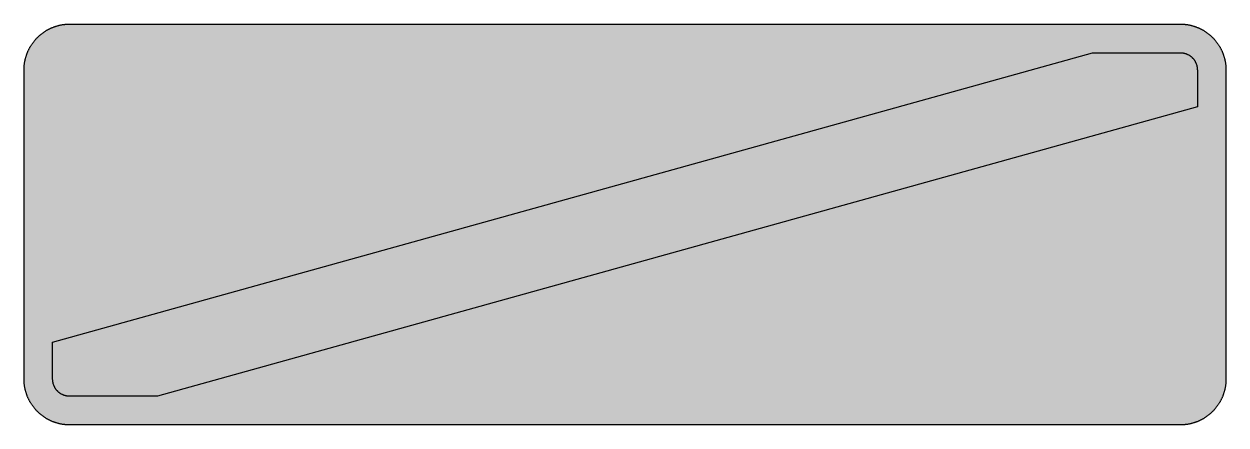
# Model space of a CAD drawing. Header units: millimetres. Extents: x 0 to 370, y 0 to 124.
import ezdxf

# ---------------------------------------------------------------- set-up
doc = ezdxf.new("R2010")
doc.units = ezdxf.units.MM

msp = doc.modelspace()

# ---------------------------------------------------------------- hatches: boundary and pattern name
for color, points in [(40, [(14.1633, 0.0536), (13.9878, 0.0533), (13.8125, 0.0559), (13.6373, 0.061), (13.462, 0.0686), (13.2893, 0.0787), (13.114, 0.0914), (12.9413, 0.1041), (12.7686, 0.1219), (12.5959, 0.1397), (12.4231, 0.16), (12.2504, 0.1829), (12.0777, 0.2057), (11.9075, 0.2337), (11.7373, 0.2616), (11.5672, 0.2921), (11.397, 0.3251), (11.2268, 0.3607), (11.0592, 0.3988), (10.8915, 0.4369), (10.7239, 0.4775), (10.5562, 0.5207), (10.3886, 0.5664), (10.2235, 0.6121), (10.0584, 0.6629), (9.8933, 0.7137), (9.7307, 0.7671), (9.5682, 0.8204), (9.4056, 0.8788), (9.2431, 0.9373), (9.083, 0.9982), (8.923, 1.0617), (8.763, 1.1252), (8.6055, 1.1938), (8.4455, 1.2624), (8.2906, 1.331), (8.1331, 1.4046), (7.9781, 1.4783), (7.8232, 1.5545), (7.6708, 1.6332), (7.5184, 1.7145), (7.366, 1.7958), (7.2161, 1.8796), (7.0663, 1.966), (6.919, 2.0523), (6.7716, 2.1438), (6.6243, 2.2352), (6.4795, 2.3266), (6.3348, 2.4232), (6.19, 2.5197), (6.0477, 2.6187), (5.908, 2.7178), (5.7683, 2.8194), (5.6286, 2.9235), (5.4915, 3.0302), (5.3543, 3.1369), (5.2197, 3.2461), (5.0851, 3.3579), (4.953, 3.4722), (4.8209, 3.5865), (4.6914, 3.7033), (4.5644, 3.8202), (4.4348, 3.9395), (4.3104, 4.0615), (4.1859, 4.1859), (4.0615, 4.3104), (3.9395, 4.4348), (3.8202, 4.5618), (3.7033, 4.6914), (3.5865, 4.8209), (3.4722, 4.953), (3.3579, 5.0851), (3.2487, 5.2197), (3.1369, 5.3543), (3.0302, 5.4915), (2.9235, 5.6286), (2.8194, 5.7683), (2.7178, 5.908), (2.6187, 6.0477), (2.5197, 6.19), (2.4232, 6.3348), (2.3266, 6.477), (2.2352, 6.6243), (2.1438, 6.7691), (2.0523, 6.919), (1.966, 7.0663), (1.8796, 7.2161), (1.7958, 7.366), (1.7145, 7.5184), (1.6332, 7.6708), (1.5545, 7.8232), (1.4783, 7.9781), (1.4046, 8.1331), (1.331, 8.2906), (1.2598, 8.4455), (1.1913, 8.603), (1.1252, 8.763), (1.0592, 8.923), (0.9982, 9.083), (0.9373, 9.2431), (0.8763, 9.4056), (0.8204, 9.5682), (0.7645, 9.7307), (0.7112, 9.8933), (0.6604, 10.0584), (0.6121, 10.2235), (0.5639, 10.3911), (0.5207, 10.5562), (0.4775, 10.7239), (0.4343, 10.8915), (0.3962, 11.0592), (0.3607, 11.2268), (0.3251, 11.397), (0.2921, 11.5672), (0.2616, 11.7373), (0.2311, 11.9075), (0.2057, 12.0802), (0.1803, 12.2504), (0.1575, 12.4231), (0.1372, 12.5959), (0.1194, 12.7686), (0.1041, 12.9413), (0.0889, 13.1166), (0.0787, 13.2893), (0.0686, 13.4645), (0.061, 13.6373), (0.0559, 13.8125), (0.0508, 13.9878), (0.0508, 14.163), (0.0522, 109.4147), (0.0508, 109.5883), (0.0559, 109.7636), (0.061, 109.9388), (0.0686, 110.1141), (0.0787, 110.2868), (0.0889, 110.4621), (0.1041, 110.6348), (0.1194, 110.8075), (0.1372, 110.9802), (0.1575, 111.1529), (0.1803, 111.3257), (0.2057, 111.4958), (0.2311, 111.6686), (0.2616, 111.8387), (0.2921, 112.0089), (0.3251, 112.1791), (0.3607, 112.3467), (0.3962, 112.5169), (0.4343, 112.6846), (0.4775, 112.8522), (0.5207, 113.0198), (0.5639, 113.1849), (0.6121, 113.3526), (0.6604, 113.5177), (0.7112, 113.6802), (0.7645, 113.8453), (0.8204, 114.0079), (0.8763, 114.1705), (0.9373, 114.333), (0.9982, 114.493), (1.0592, 114.6531), (1.1252, 114.8131), (1.1913, 114.9706), (1.2598, 115.128), (1.331, 115.2855), (1.4046, 115.443), (1.4783, 115.5979), (1.5545, 115.7503), (1.6332, 115.9053), (1.7145, 116.0577), (1.7958, 116.2101), (1.8796, 116.3599), (1.966, 116.5098), (2.0523, 116.6571), (2.1438, 116.8044), (2.2352, 116.9518), (2.3266, 117.0965), (2.4232, 117.2413), (2.5197, 117.3836), (2.6187, 117.5258), (2.7178, 117.668), (2.8194, 117.8077), (2.9235, 117.9474), (3.0302, 118.0846), (3.1369, 118.2192), (3.2487, 118.3564), (3.3579, 118.4885), (3.4722, 118.6231), (3.5865, 118.7526), (3.7033, 118.8822), (3.8202, 119.0117), (3.9395, 119.1387), (4.0615, 119.2657), (4.1859, 119.3902), (4.3104, 119.5146), (4.4348, 119.634), (4.5644, 119.7559), (4.6914, 119.8728), (4.8209, 119.9896), (4.953, 120.1039), (5.0851, 120.2157), (5.2197, 120.3274), (5.3543, 120.4366), (5.4915, 120.5459), (5.6286, 120.65), (5.7683, 120.7541), (5.908, 120.8583), (6.0477, 120.9573), (6.19, 121.0564), (6.3348, 121.1529), (6.4795, 121.2494), (6.6243, 121.3409), (6.7716, 121.4323), (6.919, 121.5212), (7.0663, 121.6101), (7.2161, 121.6965), (7.366, 121.7803), (7.5184, 121.8616), (7.6708, 121.9429), (7.8232, 122.0191), (7.9781, 122.0978), (8.1331, 122.1715), (8.2906, 122.2451), (8.4455, 122.3137), (8.6055, 122.3823), (8.763, 122.4509), (8.923, 122.5144), (9.083, 122.5779), (9.2431, 122.6388), (9.4056, 122.6972), (9.5682, 122.7557), (9.7307, 122.809), (9.8933, 122.8623), (10.0584, 122.9157), (10.2235, 122.9639), (10.3886, 123.0097), (10.5562, 123.0554), (10.7239, 123.0986), (10.8915, 123.1392), (11.0592, 123.1798), (11.2268, 123.2154), (11.397, 123.251), (11.5672, 123.284), (11.7373, 123.3145), (11.9075, 123.3424), (12.0777, 123.3703), (12.2504, 123.3932), (12.4231, 123.4161), (12.5959, 123.4364), (12.7686, 123.4567), (12.9413, 123.4719), (13.114, 123.4846), (13.2893, 123.4973), (13.462, 123.5075), (13.6373, 123.5151), (13.8125, 123.5202), (13.9878, 123.5227), (14.163, 123.5253), (356.3578, 123.5258), (356.5322, 123.5227), (356.7074, 123.5202), (356.8827, 123.5151), (357.0554, 123.5075), (357.2307, 123.4973), (357.4034, 123.4846), (357.5787, 123.4719), (357.7514, 123.4567), (357.9241, 123.4364), (358.0968, 123.4161), (358.2695, 123.3932), (358.4397, 123.3703), (358.6124, 123.3424), (358.7826, 123.3145), (358.9528, 123.284), (359.123, 123.251), (359.2932, 123.2154), (359.4608, 123.1798), (359.6284, 123.1392), (359.7961, 123.0986), (359.9637, 123.0554), (360.1288, 123.0097), (360.2965, 122.9639), (360.4616, 122.9157), (360.6267, 122.8623), (360.7892, 122.809), (360.9518, 122.7557), (361.1143, 122.6972), (361.2769, 122.6388), (361.4369, 122.5779), (361.5969, 122.5144), (361.757, 122.4509), (361.917, 122.3823), (362.0745, 122.3137), (362.2294, 122.2451), (362.3869, 122.1715), (362.5418, 122.0978), (362.6968, 122.0191), (362.8492, 121.9429), (363.0016, 121.8616), (363.154, 121.7803), (363.3038, 121.6965), (363.4537, 121.6101), (363.601, 121.5212), (363.7509, 121.4323), (363.8956, 121.3409), (364.043, 121.2494), (364.1852, 121.1529), (364.33, 121.0564), (364.4722, 120.9573), (364.6119, 120.8583), (364.7516, 120.7541), (364.8913, 120.65), (365.0285, 120.5459), (365.1656, 120.4366), (365.3003, 120.3274), (365.4349, 120.2157), (365.567, 120.1039), (365.699, 119.9896), (365.8286, 119.8728), (365.9581, 119.7559), (366.0851, 119.634), (366.2096, 119.5146), (366.334, 119.3902), (366.4585, 119.2657), (366.5804, 119.1387), (366.6998, 119.0117), (366.8166, 118.8822), (366.9335, 118.7526), (367.0478, 118.6231), (367.1621, 118.4885), (367.2738, 118.3564), (367.3831, 118.2192), (367.4897, 118.0846), (367.5964, 117.9474), (367.7006, 117.8077), (367.8022, 117.668), (367.9012, 117.5258), (368.0003, 117.3836), (368.0968, 117.2413), (368.1933, 117.0965), (368.2848, 116.9518), (368.3762, 116.8044), (368.4676, 116.6571), (368.554, 116.5098), (368.6404, 116.3599), (368.7242, 116.2101), (368.8055, 116.0577), (368.8867, 115.9053), (368.9655, 115.7503), (369.0417, 115.5979), (369.1153, 115.443), (369.189, 115.2855), (369.2576, 115.128), (369.3262, 114.9706), (369.3947, 114.8131), (369.4582, 114.6531), (369.5217, 114.493), (369.5827, 114.333), (369.6411, 114.1705), (369.6995, 114.0079), (369.7529, 113.8453), (369.8062, 113.6802), (369.857, 113.5177), (369.9078, 113.3526), (369.9535, 113.1849), (369.9993, 113.0198), (370.0424, 112.8522), (370.0831, 112.6846), (370.1212, 112.5169), (370.1593, 112.3467), (370.1948, 112.1791), (370.2279, 112.0089), (370.2583, 111.8387), (370.2863, 111.6686), (370.3142, 111.4958), (370.3371, 111.3257), (370.3599, 111.1529), (370.3803, 110.9802), (370.398, 110.8075), (370.4158, 110.6348), (370.4285, 110.4621), (370.4412, 110.2868), (370.4514, 110.1141), (370.459, 109.9388), (370.4641, 109.7636), (370.4666, 109.5883), (370.4666, 109.413), (370.4689, 14.1647), (370.4666, 13.9878), (370.4641, 13.8125), (370.459, 13.6373), (370.4514, 13.4645), (370.4412, 13.2893), (370.4285, 13.1166), (370.4158, 12.9413), (370.398, 12.7686), (370.3803, 12.5959), (370.3599, 12.4231), (370.3371, 12.2504), (370.3142, 12.0802), (370.2863, 11.9075), (370.2583, 11.7373), (370.2279, 11.5672), (370.1948, 11.397), (370.1593, 11.2268), (370.1212, 11.0592), (370.0831, 10.8915), (370.0424, 10.7239), (369.9993, 10.5562), (369.9535, 10.3911), (369.9078, 10.2235), (369.857, 10.0584), (369.8062, 9.8933), (369.7529, 9.7307), (369.6995, 9.5682), (369.6411, 9.4056), (369.5827, 9.2431), (369.5217, 9.083), (369.4582, 8.923), (369.3947, 8.763), (369.3262, 8.603), (369.2576, 8.4455), (369.189, 8.2906), (369.1153, 8.1331), (369.0417, 7.9781), (368.9655, 7.8232), (368.8867, 7.6708), (368.8055, 7.5184), (368.7242, 7.366), (368.6404, 7.2161), (368.554, 7.0663), (368.4676, 6.919), (368.3762, 6.7691), (368.2848, 6.6243), (368.1933, 6.477), (368.0968, 6.3348), (368.0003, 6.19), (367.9012, 6.0477), (367.8022, 5.908), (367.7006, 5.7683), (367.5964, 5.6286), (367.4897, 5.4915), (367.3831, 5.3543), (367.2738, 5.2197), (367.1621, 5.0851), (367.0478, 4.953), (366.9335, 4.8209), (366.8166, 4.6914), (366.6998, 4.5618), (366.5804, 4.4348), (366.4585, 4.3104), (366.334, 4.1859), (366.2096, 4.0615), (366.0851, 3.9395), (365.9581, 3.8202), (365.8286, 3.7033), (365.699, 3.5865), (365.567, 3.4722), (365.4349, 3.3579), (365.3003, 3.2461), (365.1656, 3.1369), (365.0285, 3.0302), (364.8913, 2.9235), (364.7516, 2.8194), (364.6119, 2.7178), (364.4722, 2.6187), (364.33, 2.5197), (364.1852, 2.4232), (364.043, 2.3266), (363.8956, 2.2352), (363.7509, 2.1438), (363.601, 2.0523), (363.4537, 1.966), (363.3038, 1.8796), (363.154, 1.7958), (363.0016, 1.7145), (362.8492, 1.6332), (362.6968, 1.5545), (362.5418, 1.4783), (362.3869, 1.4046), (362.2294, 1.331), (362.0745, 1.2624), (361.917, 1.1938), (361.757, 1.1252), (361.5969, 1.0617), (361.4369, 0.9982), (361.2769, 0.9373), (361.1143, 0.8788), (360.9518, 0.8204), (360.7892, 0.7671), (360.6267, 0.7137), (360.4616, 0.6629), (360.2965, 0.6121), (360.1288, 0.5664), (359.9637, 0.5207), (359.7961, 0.4775), (359.6284, 0.4369), (359.4608, 0.3988), (359.2932, 0.3607), (359.123, 0.3251), (358.9528, 0.2921), (358.7826, 0.2616), (358.6124, 0.2337), (358.4397, 0.2057), (358.2695, 0.1829), (358.0968, 0.16), (357.9241, 0.1397), (357.7514, 0.1219), (357.5787, 0.1041), (357.4034, 0.0914), (357.2307, 0.0787), (357.0554, 0.0686), (356.8827, 0.061), (356.7074, 0.0559), (356.5322, 0.0533), (356.3569, 0.0533)]), (22, [(8.8717, 25.5086), (329.3251, 114.7064), (356.3578, 114.7064), (356.4941, 114.7039), (356.6287, 114.6988), (356.7633, 114.6886), (356.8979, 114.6785), (357.03, 114.6632), (357.1621, 114.6429), (357.2942, 114.6226), (357.4237, 114.5972), (357.5507, 114.5692), (357.6803, 114.5388), (357.8047, 114.5032), (357.9292, 114.4676), (358.0536, 114.427), (358.1756, 114.3838), (358.2975, 114.3381), (358.4169, 114.2898), (358.5337, 114.2365), (358.6505, 114.1832), (358.7648, 114.1247), (358.8791, 114.0663), (358.9909, 114.0028), (359.1001, 113.9393), (359.2093, 113.8707), (359.316, 113.8022), (359.4202, 113.7285), (359.5218, 113.6523), (359.6234, 113.5761), (359.7224, 113.4974), (359.8189, 113.4135), (359.9155, 113.3297), (360.0069, 113.2434), (360.0983, 113.1545), (360.1872, 113.063), (360.2736, 112.9716), (360.3574, 112.8751), (360.4412, 112.7785), (360.52, 112.6795), (360.5962, 112.5779), (360.6724, 112.4763), (360.7435, 112.3721), (360.8146, 112.2655), (360.8832, 112.1562), (360.9467, 112.047), (361.0102, 111.9353), (361.0686, 111.821), (361.127, 111.7067), (361.1804, 111.5898), (361.2312, 111.473), (361.282, 111.3536), (361.3277, 111.2317), (361.3709, 111.1098), (361.4115, 110.9878), (361.4471, 110.8608), (361.4826, 110.7364), (361.5131, 110.6094), (361.5411, 110.4798), (361.5665, 110.3503), (361.5868, 110.2182), (361.6046, 110.0861), (361.6198, 109.9541), (361.6325, 109.8194), (361.6401, 109.6848), (361.6452, 109.5502), (361.6477, 109.413), (361.6494, 98.0705), (41.1977, 8.8731), (14.1633, 8.8731), (14.0259, 8.8748), (13.8887, 8.8798), (13.7541, 8.8875), (13.622, 8.9002), (13.4874, 8.9154), (13.3553, 8.9332), (13.2258, 8.9535), (13.0962, 8.9789), (12.9667, 9.0068), (12.8397, 9.0373), (12.7127, 9.0729), (12.5882, 9.1084), (12.4663, 9.1491), (12.3419, 9.1923), (12.2225, 9.238), (12.1031, 9.2888), (11.9837, 9.3396), (11.8694, 9.3929), (11.7526, 9.4513), (11.6408, 9.5098), (11.5291, 9.5733), (11.4198, 9.6368), (11.3106, 9.7053), (11.2039, 9.7765), (11.0998, 9.8476), (10.9957, 9.9238), (10.8966, 10), (10.7975, 10.0787), (10.6985, 10.1625), (10.6045, 10.2464), (10.5105, 10.3327), (10.4216, 10.4216), (10.3327, 10.5131), (10.2464, 10.6045), (10.16, 10.701), (10.0787, 10.7975), (10, 10.8966), (9.9212, 10.9982), (9.8476, 11.0998), (9.7739, 11.2039), (9.7053, 11.3106), (9.6368, 11.4198), (9.5707, 11.5291), (9.5098, 11.6408), (9.4488, 11.7551), (9.3929, 11.8694), (9.337, 11.9863), (9.2862, 12.1031), (9.238, 12.2225), (9.1923, 12.3444), (9.1491, 12.4663), (9.1084, 12.5908), (9.0703, 12.7152), (9.0373, 12.8397), (9.0068, 12.9692), (8.9789, 13.0962), (8.9535, 13.2258), (8.9306, 13.3579), (8.9129, 13.4899), (8.8976, 13.622), (8.8849, 13.7566), (8.8773, 13.8913), (8.8722, 14.0259), (8.8697, 14.163)])]:
    msp.add_hatch(color=color).paths.add_polyline_path(points)
h = msp.add_hatch(color=59)
h.paths.add_polyline_path([(14.1633, 3.5814), (13.8887, 3.5839), (13.6169, 3.5941), (13.3477, 3.6119), (13.081, 3.6347), (12.8143, 3.6652), (12.5501, 3.7008), (12.2885, 3.7465), (12.0294, 3.7948), (11.7729, 3.8506), (11.5164, 3.9141), (11.2649, 3.9827), (11.016, 4.0564), (10.7671, 4.1351), (10.5232, 4.2215), (10.2819, 4.3129), (10.0432, 4.412), (9.8069, 4.5161), (9.5733, 4.6228), (9.3447, 4.7371), (9.1186, 4.8565), (8.8951, 4.9809), (8.6741, 5.113), (8.4582, 5.2476), (8.2448, 5.3873), (8.0366, 5.5321), (7.8308, 5.682), (7.6276, 5.8369), (7.4295, 5.9969), (7.2365, 6.1595), (7.046, 6.3297), (6.8605, 6.5024), (6.6777, 6.6802), (6.5024, 6.8605), (6.3271, 7.046), (6.1595, 7.2365), (5.9969, 7.432), (5.8369, 7.6302), (5.682, 7.8308), (5.5321, 8.0366), (5.3873, 8.2448), (5.2451, 8.4582), (5.1105, 8.6741), (4.9809, 8.8951), (4.8565, 9.1186), (4.7371, 9.3447), (4.6228, 9.5758), (4.5136, 9.8069), (4.4094, 10.0432), (4.3129, 10.2819), (4.2215, 10.5232), (4.1351, 10.7696), (4.0538, 11.016), (3.9802, 11.2649), (3.9116, 11.5189), (3.8506, 11.7729), (3.7948, 12.0294), (3.744, 12.2911), (3.7008, 12.5527), (3.6627, 12.8143), (3.6322, 13.081), (3.6093, 13.3502), (3.5916, 13.6195), (3.5814, 13.8913), (3.5789, 14.163), (3.58, 109.4147), (3.5814, 109.6874), (3.5916, 109.9591), (3.6093, 110.2284), (3.6322, 110.4951), (3.6627, 110.7618), (3.7008, 111.0259), (3.744, 111.2876), (3.7948, 111.5466), (3.8506, 111.8032), (3.9116, 112.0572), (3.9802, 112.3112), (4.0538, 112.5601), (4.1351, 112.8065), (4.2215, 113.0529), (4.3129, 113.2942), (4.4094, 113.5329), (4.5136, 113.7691), (4.6228, 114.0003), (4.7371, 114.2314), (4.8565, 114.4575), (4.9809, 114.681), (5.1105, 114.902), (5.2451, 115.1179), (5.3873, 115.3312), (5.5321, 115.5395), (5.682, 115.7453), (5.8369, 115.9459), (5.9969, 116.144), (6.1595, 116.3396), (6.3271, 116.5301), (6.5024, 116.7155), (6.6777, 116.8959), (6.8605, 117.0737), (7.046, 117.2464), (7.2365, 117.4166), (7.4295, 117.5791), (7.6276, 117.7392), (7.8308, 117.8941), (8.0366, 118.044), (8.2448, 118.1887), (8.4582, 118.3284), (8.6741, 118.4656), (8.8951, 118.5951), (9.1186, 118.7196), (9.3447, 118.839), (9.5733, 118.9533), (9.8069, 119.0625), (10.0432, 119.1641), (10.2819, 119.2632), (10.5232, 119.3546), (10.7671, 119.441), (11.016, 119.5197), (11.2649, 119.5959), (11.5164, 119.6645), (11.7729, 119.7254), (12.0294, 119.7813), (12.2885, 119.8321), (12.5501, 119.8753), (12.8143, 119.9109), (13.081, 119.9413), (13.3477, 119.9667), (13.6169, 119.982), (13.8887, 119.9921), (14.163, 119.9972), (356.3578, 119.9981), (356.6287, 119.9921), (356.9005, 119.982), (357.1697, 119.9667), (357.439, 119.9413), (357.7057, 119.9109), (357.9673, 119.8753), (358.2289, 119.8321), (358.4905, 119.7813), (358.7471, 119.7254), (359.0011, 119.6645), (359.2551, 119.5959), (359.504, 119.5197), (359.7504, 119.441), (359.9967, 119.3546), (360.238, 119.2632), (360.4768, 119.1641), (360.713, 119.0625), (360.9442, 118.9533), (361.1753, 118.839), (361.4014, 118.7196), (361.6249, 118.5951), (361.8459, 118.4656), (362.0618, 118.3284), (362.2751, 118.1887), (362.4834, 118.044), (362.6891, 117.8941), (362.8898, 117.7392), (363.0879, 117.5791), (363.2835, 117.4166), (363.474, 117.2464), (363.6594, 117.0737), (363.8398, 116.8959), (364.0176, 116.7155), (364.1903, 116.5301), (364.3605, 116.3396), (364.523, 116.144), (364.683, 115.9459), (364.838, 115.7453), (364.9878, 115.5395), (365.1326, 115.3312), (365.2723, 115.1179), (365.4069, 114.902), (365.539, 114.681), (365.6635, 114.4575), (365.7829, 114.2314), (365.8972, 114.0003), (366.0038, 113.7691), (366.108, 113.5329), (366.207, 113.2942), (366.2985, 113.0529), (366.3848, 112.8065), (366.4636, 112.5601), (366.5372, 112.3112), (366.6058, 112.0572), (366.6693, 111.8032), (366.7252, 111.5466), (366.7735, 111.2876), (366.8166, 111.0259), (366.8547, 110.7618), (366.8852, 110.4951), (366.9081, 110.2284), (366.9259, 109.9591), (366.936, 109.6874), (366.9386, 109.413), (366.9411, 14.1647), (366.936, 13.8913), (366.9259, 13.6195), (366.9081, 13.3502), (366.8852, 13.081), (366.8547, 12.8143), (366.8166, 12.5527), (366.7735, 12.2911), (366.7252, 12.0294), (366.6693, 11.7729), (366.6058, 11.5189), (366.5372, 11.2649), (366.4636, 11.016), (366.3848, 10.7696), (366.2985, 10.5232), (366.207, 10.2819), (366.108, 10.0432), (366.0038, 9.8069), (365.8972, 9.5758), (365.7829, 9.3447), (365.6635, 9.1186), (365.539, 8.8951), (365.4069, 8.6741), (365.2723, 8.4582), (365.1326, 8.2448), (364.9878, 8.0366), (364.838, 7.8308), (364.683, 7.6302), (364.523, 7.432), (364.3605, 7.2365), (364.1903, 7.046), (364.0176, 6.8605), (363.8398, 6.6802), (363.6594, 6.5024), (363.474, 6.3297), (363.2835, 6.1595), (363.0879, 5.9969), (362.8898, 5.8369), (362.6891, 5.682), (362.4834, 5.5321), (362.2751, 5.3873), (362.0618, 5.2476), (361.8459, 5.113), (361.6249, 4.9809), (361.4014, 4.8565), (361.1753, 4.7371), (360.9442, 4.6228), (360.713, 4.5161), (360.4768, 4.412), (360.238, 4.3129), (359.9967, 4.2215), (359.7504, 4.1351), (359.504, 4.0564), (359.2551, 3.9827), (359.0011, 3.9141), (358.7471, 3.8506), (358.4905, 3.7948), (358.2289, 3.7465), (357.9673, 3.7008), (357.7057, 3.6652), (357.439, 3.6347), (357.1697, 3.6119), (356.9005, 3.5941), (356.6287, 3.5839), (356.3569, 3.5789)])
h.paths.add_polyline_path([(14.1633, 8.8731), (14.0259, 8.8748), (13.8887, 8.8798), (13.7541, 8.8875), (13.622, 8.9002), (13.4874, 8.9154), (13.3553, 8.9332), (13.2258, 8.9535), (13.0962, 8.9789), (12.9667, 9.0068), (12.8397, 9.0373), (12.7127, 9.0729), (12.5882, 9.1084), (12.4663, 9.1491), (12.3419, 9.1923), (12.2225, 9.238), (12.1031, 9.2888), (11.9837, 9.3396), (11.8694, 9.3929), (11.7526, 9.4513), (11.6408, 9.5098), (11.5291, 9.5733), (11.4198, 9.6368), (11.3106, 9.7053), (11.2039, 9.7765), (11.0998, 9.8476), (10.9957, 9.9238), (10.8966, 10), (10.7975, 10.0787), (10.6985, 10.1625), (10.6045, 10.2464), (10.5105, 10.3327), (10.4216, 10.4216), (10.3327, 10.5131), (10.2464, 10.6045), (10.16, 10.701), (10.0787, 10.7975), (10, 10.8966), (9.9212, 10.9982), (9.8476, 11.0998), (9.7739, 11.2039), (9.7053, 11.3106), (9.6368, 11.4198), (9.5707, 11.5291), (9.5098, 11.6408), (9.4488, 11.7551), (9.3929, 11.8694), (9.337, 11.9863), (9.2862, 12.1031), (9.238, 12.2225), (9.1923, 12.3444), (9.1491, 12.4663), (9.1084, 12.5908), (9.0703, 12.7152), (9.0373, 12.8397), (9.0068, 12.9692), (8.9789, 13.0962), (8.9535, 13.2258), (8.9306, 13.3579), (8.9129, 13.4899), (8.8976, 13.622), (8.8849, 13.7566), (8.8773, 13.8913), (8.8722, 14.0259), (8.8697, 14.163), (8.8717, 109.4147), (8.8722, 109.5502), (8.8773, 109.6848), (8.8849, 109.8194), (8.8976, 109.9541), (8.9129, 110.0861), (8.9306, 110.2182), (8.9535, 110.3503), (8.9789, 110.4798), (9.0068, 110.6094), (9.0373, 110.7364), (9.0703, 110.8608), (9.1084, 110.9878), (9.1491, 111.1098), (9.1923, 111.2317), (9.238, 111.3536), (9.2862, 111.473), (9.337, 111.5898), (9.3929, 111.7067), (9.4488, 111.821), (9.5098, 111.9353), (9.5707, 112.047), (9.6368, 112.1562), (9.7053, 112.2655), (9.7739, 112.3721), (9.8476, 112.4763), (9.9212, 112.5779), (10, 112.6795), (10.0787, 112.7785), (10.16, 112.8751), (10.2464, 112.9716), (10.3327, 113.063), (10.4216, 113.1545), (10.5105, 113.2434), (10.6045, 113.3297), (10.6985, 113.4135), (10.7975, 113.4974), (10.8966, 113.5761), (10.9957, 113.6523), (11.0998, 113.7285), (11.2039, 113.8022), (11.3106, 113.8707), (11.4198, 113.9393), (11.5291, 114.0028), (11.6408, 114.0663), (11.7526, 114.1247), (11.8694, 114.1832), (11.9837, 114.2365), (12.1031, 114.2898), (12.2225, 114.3381), (12.3419, 114.3838), (12.4663, 114.427), (12.5882, 114.4676), (12.7127, 114.5032), (12.8397, 114.5388), (12.9667, 114.5692), (13.0962, 114.5972), (13.2258, 114.6226), (13.3553, 114.6429), (13.4874, 114.6632), (13.622, 114.6785), (13.7541, 114.6886), (13.8887, 114.6988), (14.0259, 114.7039), (14.163, 114.7039), (356.3578, 114.7064), (356.4941, 114.7039), (356.6287, 114.6988), (356.7633, 114.6886), (356.8979, 114.6785), (357.03, 114.6632), (357.1621, 114.6429), (357.2942, 114.6226), (357.4237, 114.5972), (357.5507, 114.5692), (357.6803, 114.5388), (357.8047, 114.5032), (357.9292, 114.4676), (358.0536, 114.427), (358.1756, 114.3838), (358.2975, 114.3381), (358.4169, 114.2898), (358.5337, 114.2365), (358.6505, 114.1832), (358.7648, 114.1247), (358.8791, 114.0663), (358.9909, 114.0028), (359.1001, 113.9393), (359.2093, 113.8707), (359.316, 113.8022), (359.4202, 113.7285), (359.5218, 113.6523), (359.6234, 113.5761), (359.7224, 113.4974), (359.8189, 113.4135), (359.9155, 113.3297), (360.0069, 113.2434), (360.0983, 113.1545), (360.1872, 113.063), (360.2736, 112.9716), (360.3574, 112.8751), (360.4412, 112.7785), (360.52, 112.6795), (360.5962, 112.5779), (360.6724, 112.4763), (360.7435, 112.3721), (360.8146, 112.2655), (360.8832, 112.1562), (360.9467, 112.047), (361.0102, 111.9353), (361.0686, 111.821), (361.127, 111.7067), (361.1804, 111.5898), (361.2312, 111.473), (361.282, 111.3536), (361.3277, 111.2317), (361.3709, 111.1098), (361.4115, 110.9878), (361.4471, 110.8608), (361.4826, 110.7364), (361.5131, 110.6094), (361.5411, 110.4798), (361.5665, 110.3503), (361.5868, 110.2182), (361.6046, 110.0861), (361.6198, 109.9541), (361.6325, 109.8194), (361.6401, 109.6848), (361.6452, 109.5502), (361.6477, 109.413), (361.6494, 14.1647), (361.6452, 14.0259), (361.6401, 13.8913), (361.6325, 13.7566), (361.6198, 13.622), (361.6046, 13.4899), (361.5868, 13.3579), (361.5665, 13.2258), (361.5411, 13.0962), (361.5131, 12.9692), (361.4826, 12.8397), (361.4471, 12.7152), (361.4115, 12.5908), (361.3709, 12.4663), (361.3277, 12.3444), (361.282, 12.2225), (361.2312, 12.1031), (361.1804, 11.9863), (361.127, 11.8694), (361.0686, 11.7551), (361.0102, 11.6408), (360.9467, 11.5291), (360.8832, 11.4198), (360.8146, 11.3106), (360.7435, 11.2039), (360.6724, 11.0998), (360.5962, 10.9982), (360.52, 10.8966), (360.4412, 10.7975), (360.3574, 10.701), (360.2736, 10.6045), (360.1872, 10.5131), (360.0983, 10.4216), (360.0069, 10.3327), (359.9155, 10.2464), (359.8189, 10.1625), (359.7224, 10.0787), (359.6234, 10), (359.5218, 9.9238), (359.4202, 9.8476), (359.316, 9.7765), (359.2093, 9.7053), (359.1001, 9.6368), (358.9909, 9.5733), (358.8791, 9.5098), (358.7648, 9.4513), (358.6505, 9.3929), (358.5337, 9.3396), (358.4169, 9.2888), (358.2975, 9.238), (358.1756, 9.1923), (358.0536, 9.1491), (357.9292, 9.1084), (357.8047, 9.0729), (357.6803, 9.0373), (357.5507, 9.0068), (357.4237, 8.9789), (357.2942, 8.9535), (357.1621, 8.9332), (357.03, 8.9154), (356.8979, 8.9002), (356.7633, 8.8875), (356.6287, 8.8798), (356.4941, 8.8748), (356.3569, 8.8722)], flags=16)

# ---------------------------------------------------------------- linework, layer by layer
at = {"color": 40}
msp.add_lwpolyline([(14.1633, 0.0536), (13.9878, 0.0533), (13.8125, 0.0559), (13.6373, 0.061), (13.462, 0.0686), (13.2893, 0.0787), (13.114, 0.0914), (12.9413, 0.1041), (12.7686, 0.1219), (12.5959, 0.1397), (12.4231, 0.16), (12.2504, 0.1829), (12.0777, 0.2057), (11.9075, 0.2337), (11.7373, 0.2616), (11.5672, 0.2921), (11.397, 0.3251), (11.2268, 0.3607), (11.0592, 0.3988), (10.8915, 0.4369), (10.7239, 0.4775), (10.5562, 0.5207), (10.3886, 0.5664), (10.2235, 0.6121), (10.0584, 0.6629), (9.8933, 0.7137), (9.7307, 0.7671), (9.5682, 0.8204), (9.4056, 0.8788), (9.2431, 0.9373), (9.083, 0.9982), (8.923, 1.0617), (8.763, 1.1252), (8.6055, 1.1938), (8.4455, 1.2624), (8.2906, 1.331), (8.1331, 1.4046), (7.9781, 1.4783), (7.8232, 1.5545), (7.6708, 1.6332), (7.5184, 1.7145), (7.366, 1.7958), (7.2161, 1.8796), (7.0663, 1.966), (6.919, 2.0523), (6.7716, 2.1438), (6.6243, 2.2352), (6.4795, 2.3266), (6.3348, 2.4232), (6.19, 2.5197), (6.0477, 2.6187), (5.908, 2.7178), (5.7683, 2.8194), (5.6286, 2.9235), (5.4915, 3.0302), (5.3543, 3.1369), (5.2197, 3.2461), (5.0851, 3.3579), (4.953, 3.4722), (4.8209, 3.5865), (4.6914, 3.7033), (4.5644, 3.8202), (4.4348, 3.9395), (4.3104, 4.0615), (4.1859, 4.1859), (4.0615, 4.3104), (3.9395, 4.4348), (3.8202, 4.5618), (3.7033, 4.6914), (3.5865, 4.8209), (3.4722, 4.953), (3.3579, 5.0851), (3.2487, 5.2197), (3.1369, 5.3543), (3.0302, 5.4915), (2.9235, 5.6286), (2.8194, 5.7683), (2.7178, 5.908), (2.6187, 6.0477), (2.5197, 6.19), (2.4232, 6.3348), (2.3266, 6.477), (2.2352, 6.6243), (2.1438, 6.7691), (2.0523, 6.919), (1.966, 7.0663), (1.8796, 7.2161), (1.7958, 7.366), (1.7145, 7.5184), (1.6332, 7.6708), (1.5545, 7.8232), (1.4783, 7.9781), (1.4046, 8.1331), (1.331, 8.2906), (1.2598, 8.4455), (1.1913, 8.603), (1.1252, 8.763), (1.0592, 8.923), (0.9982, 9.083), (0.9373, 9.2431), (0.8763, 9.4056), (0.8204, 9.5682), (0.7645, 9.7307), (0.7112, 9.8933), (0.6604, 10.0584), (0.6121, 10.2235), (0.5639, 10.3911), (0.5207, 10.5562), (0.4775, 10.7239), (0.4343, 10.8915), (0.3962, 11.0592), (0.3607, 11.2268), (0.3251, 11.397), (0.2921, 11.5672), (0.2616, 11.7373), (0.2311, 11.9075), (0.2057, 12.0802), (0.1803, 12.2504), (0.1575, 12.4231), (0.1372, 12.5959), (0.1194, 12.7686), (0.1041, 12.9413), (0.0889, 13.1166), (0.0787, 13.2893), (0.0686, 13.4645), (0.061, 13.6373), (0.0559, 13.8125), (0.0508, 13.9878), (0.0508, 14.163), (0.0522, 109.4147), (0.0508, 109.5883), (0.0559, 109.7636), (0.061, 109.9388), (0.0686, 110.1141), (0.0787, 110.2868), (0.0889, 110.4621), (0.1041, 110.6348), (0.1194, 110.8075), (0.1372, 110.9802), (0.1575, 111.1529), (0.1803, 111.3257), (0.2057, 111.4958), (0.2311, 111.6686), (0.2616, 111.8387), (0.2921, 112.0089), (0.3251, 112.1791), (0.3607, 112.3467), (0.3962, 112.5169), (0.4343, 112.6846), (0.4775, 112.8522), (0.5207, 113.0198), (0.5639, 113.1849), (0.6121, 113.3526), (0.6604, 113.5177), (0.7112, 113.6802), (0.7645, 113.8453), (0.8204, 114.0079), (0.8763, 114.1705), (0.9373, 114.333), (0.9982, 114.493), (1.0592, 114.6531), (1.1252, 114.8131), (1.1913, 114.9706), (1.2598, 115.128), (1.331, 115.2855), (1.4046, 115.443), (1.4783, 115.5979), (1.5545, 115.7503), (1.6332, 115.9053), (1.7145, 116.0577), (1.7958, 116.2101), (1.8796, 116.3599), (1.966, 116.5098), (2.0523, 116.6571), (2.1438, 116.8044), (2.2352, 116.9518), (2.3266, 117.0965), (2.4232, 117.2413), (2.5197, 117.3836), (2.6187, 117.5258), (2.7178, 117.668), (2.8194, 117.8077), (2.9235, 117.9474), (3.0302, 118.0846), (3.1369, 118.2192), (3.2487, 118.3564), (3.3579, 118.4885), (3.4722, 118.6231), (3.5865, 118.7526), (3.7033, 118.8822), (3.8202, 119.0117), (3.9395, 119.1387), (4.0615, 119.2657), (4.1859, 119.3902), (4.3104, 119.5146), (4.4348, 119.634), (4.5644, 119.7559), (4.6914, 119.8728), (4.8209, 119.9896), (4.953, 120.1039), (5.0851, 120.2157), (5.2197, 120.3274), (5.3543, 120.4366), (5.4915, 120.5459), (5.6286, 120.65), (5.7683, 120.7541), (5.908, 120.8583), (6.0477, 120.9573), (6.19, 121.0564), (6.3348, 121.1529), (6.4795, 121.2494), (6.6243, 121.3409), (6.7716, 121.4323), (6.919, 121.5212), (7.0663, 121.6101), (7.2161, 121.6965), (7.366, 121.7803), (7.5184, 121.8616), (7.6708, 121.9429), (7.8232, 122.0191), (7.9781, 122.0978), (8.1331, 122.1715), (8.2906, 122.2451), (8.4455, 122.3137), (8.6055, 122.3823), (8.763, 122.4509), (8.923, 122.5144), (9.083, 122.5779), (9.2431, 122.6388), (9.4056, 122.6972), (9.5682, 122.7557), (9.7307, 122.809), (9.8933, 122.8623), (10.0584, 122.9157), (10.2235, 122.9639), (10.3886, 123.0097), (10.5562, 123.0554), (10.7239, 123.0986), (10.8915, 123.1392), (11.0592, 123.1798), (11.2268, 123.2154), (11.397, 123.251), (11.5672, 123.284), (11.7373, 123.3145), (11.9075, 123.3424), (12.0777, 123.3703), (12.2504, 123.3932), (12.4231, 123.4161), (12.5959, 123.4364), (12.7686, 123.4567), (12.9413, 123.4719), (13.114, 123.4846), (13.2893, 123.4973), (13.462, 123.5075), (13.6373, 123.5151), (13.8125, 123.5202), (13.9878, 123.5227), (14.163, 123.5253), (356.3578, 123.5258), (356.5322, 123.5227), (356.7074, 123.5202), (356.8827, 123.5151), (357.0554, 123.5075), (357.2307, 123.4973), (357.4034, 123.4846), (357.5787, 123.4719), (357.7514, 123.4567), (357.9241, 123.4364), (358.0968, 123.4161), (358.2695, 123.3932), (358.4397, 123.3703), (358.6124, 123.3424), (358.7826, 123.3145), (358.9528, 123.284), (359.123, 123.251), (359.2932, 123.2154), (359.4608, 123.1798), (359.6284, 123.1392), (359.7961, 123.0986), (359.9637, 123.0554), (360.1288, 123.0097), (360.2965, 122.9639), (360.4616, 122.9157), (360.6267, 122.8623), (360.7892, 122.809), (360.9518, 122.7557), (361.1143, 122.6972), (361.2769, 122.6388), (361.4369, 122.5779), (361.5969, 122.5144), (361.757, 122.4509), (361.917, 122.3823), (362.0745, 122.3137), (362.2294, 122.2451), (362.3869, 122.1715), (362.5418, 122.0978), (362.6968, 122.0191), (362.8492, 121.9429), (363.0016, 121.8616), (363.154, 121.7803), (363.3038, 121.6965), (363.4537, 121.6101), (363.601, 121.5212), (363.7509, 121.4323), (363.8956, 121.3409), (364.043, 121.2494), (364.1852, 121.1529), (364.33, 121.0564), (364.4722, 120.9573), (364.6119, 120.8583), (364.7516, 120.7541), (364.8913, 120.65), (365.0285, 120.5459), (365.1656, 120.4366), (365.3003, 120.3274), (365.4349, 120.2157), (365.567, 120.1039), (365.699, 119.9896), (365.8286, 119.8728), (365.9581, 119.7559), (366.0851, 119.634), (366.2096, 119.5146), (366.334, 119.3902), (366.4585, 119.2657), (366.5804, 119.1387), (366.6998, 119.0117), (366.8166, 118.8822), (366.9335, 118.7526), (367.0478, 118.6231), (367.1621, 118.4885), (367.2738, 118.3564), (367.3831, 118.2192), (367.4897, 118.0846), (367.5964, 117.9474), (367.7006, 117.8077), (367.8022, 117.668), (367.9012, 117.5258), (368.0003, 117.3836), (368.0968, 117.2413), (368.1933, 117.0965), (368.2848, 116.9518), (368.3762, 116.8044), (368.4676, 116.6571), (368.554, 116.5098), (368.6404, 116.3599), (368.7242, 116.2101), (368.8055, 116.0577), (368.8867, 115.9053), (368.9655, 115.7503), (369.0417, 115.5979), (369.1153, 115.443), (369.189, 115.2855), (369.2576, 115.128), (369.3262, 114.9706), (369.3947, 114.8131), (369.4582, 114.6531), (369.5217, 114.493), (369.5827, 114.333), (369.6411, 114.1705), (369.6995, 114.0079), (369.7529, 113.8453), (369.8062, 113.6802), (369.857, 113.5177), (369.9078, 113.3526), (369.9535, 113.1849), (369.9993, 113.0198), (370.0424, 112.8522), (370.0831, 112.6846), (370.1212, 112.5169), (370.1593, 112.3467), (370.1948, 112.1791), (370.2279, 112.0089), (370.2583, 111.8387), (370.2863, 111.6686), (370.3142, 111.4958), (370.3371, 111.3257), (370.3599, 111.1529), (370.3803, 110.9802), (370.398, 110.8075), (370.4158, 110.6348), (370.4285, 110.4621), (370.4412, 110.2868), (370.4514, 110.1141), (370.459, 109.9388), (370.4641, 109.7636), (370.4666, 109.5883), (370.4666, 109.413), (370.4689, 14.1647), (370.4666, 13.9878), (370.4641, 13.8125), (370.459, 13.6373), (370.4514, 13.4645), (370.4412, 13.2893), (370.4285, 13.1166), (370.4158, 12.9413), (370.398, 12.7686), (370.3803, 12.5959), (370.3599, 12.4231), (370.3371, 12.2504), (370.3142, 12.0802), (370.2863, 11.9075), (370.2583, 11.7373), (370.2279, 11.5672), (370.1948, 11.397), (370.1593, 11.2268), (370.1212, 11.0592), (370.0831, 10.8915), (370.0424, 10.7239), (369.9993, 10.5562), (369.9535, 10.3911), (369.9078, 10.2235), (369.857, 10.0584), (369.8062, 9.8933), (369.7529, 9.7307), (369.6995, 9.5682), (369.6411, 9.4056), (369.5827, 9.2431), (369.5217, 9.083), (369.4582, 8.923), (369.3947, 8.763), (369.3262, 8.603), (369.2576, 8.4455), (369.189, 8.2906), (369.1153, 8.1331), (369.0417, 7.9781), (368.9655, 7.8232), (368.8867, 7.6708), (368.8055, 7.5184), (368.7242, 7.366), (368.6404, 7.2161), (368.554, 7.0663), (368.4676, 6.919), (368.3762, 6.7691), (368.2848, 6.6243), (368.1933, 6.477), (368.0968, 6.3348), (368.0003, 6.19), (367.9012, 6.0477), (367.8022, 5.908), (367.7006, 5.7683), (367.5964, 5.6286), (367.4897, 5.4915), (367.3831, 5.3543), (367.2738, 5.2197), (367.1621, 5.0851), (367.0478, 4.953), (366.9335, 4.8209), (366.8166, 4.6914), (366.6998, 4.5618), (366.5804, 4.4348), (366.4585, 4.3104), (366.334, 4.1859), (366.2096, 4.0615), (366.0851, 3.9395), (365.9581, 3.8202), (365.8286, 3.7033), (365.699, 3.5865), (365.567, 3.4722), (365.4349, 3.3579), (365.3003, 3.2461), (365.1656, 3.1369), (365.0285, 3.0302), (364.8913, 2.9235), (364.7516, 2.8194), (364.6119, 2.7178), (364.4722, 2.6187), (364.33, 2.5197), (364.1852, 2.4232), (364.043, 2.3266), (363.8956, 2.2352), (363.7509, 2.1438), (363.601, 2.0523), (363.4537, 1.966), (363.3038, 1.8796), (363.154, 1.7958), (363.0016, 1.7145), (362.8492, 1.6332), (362.6968, 1.5545), (362.5418, 1.4783), (362.3869, 1.4046), (362.2294, 1.331), (362.0745, 1.2624), (361.917, 1.1938), (361.757, 1.1252), (361.5969, 1.0617), (361.4369, 0.9982), (361.2769, 0.9373), (361.1143, 0.8788), (360.9518, 0.8204), (360.7892, 0.7671), (360.6267, 0.7137), (360.4616, 0.6629), (360.2965, 0.6121), (360.1288, 0.5664), (359.9637, 0.5207), (359.7961, 0.4775), (359.6284, 0.4369), (359.4608, 0.3988), (359.2932, 0.3607), (359.123, 0.3251), (358.9528, 0.2921), (358.7826, 0.2616), (358.6124, 0.2337), (358.4397, 0.2057), (358.2695, 0.1829), (358.0968, 0.16), (357.9241, 0.1397), (357.7514, 0.1219), (357.5787, 0.1041), (357.4034, 0.0914), (357.2307, 0.0787), (357.0554, 0.0686), (356.8827, 0.061), (356.7074, 0.0559), (356.5322, 0.0533), (356.3569, 0.0533), (14.1633, 0.0536)], dxfattribs=at)
at = {"color": 22}
msp.add_lwpolyline([(8.8717, 25.5086), (329.3251, 114.7064), (356.3578, 114.7064), (356.4941, 114.7039), (356.6287, 114.6988), (356.7633, 114.6886), (356.8979, 114.6785), (357.03, 114.6632), (357.1621, 114.6429), (357.2942, 114.6226), (357.4237, 114.5972), (357.5507, 114.5692), (357.6803, 114.5388), (357.8047, 114.5032), (357.9292, 114.4676), (358.0536, 114.427), (358.1756, 114.3838), (358.2975, 114.3381), (358.4169, 114.2898), (358.5337, 114.2365), (358.6505, 114.1832), (358.7648, 114.1247), (358.8791, 114.0663), (358.9909, 114.0028), (359.1001, 113.9393), (359.2093, 113.8707), (359.316, 113.8022), (359.4202, 113.7285), (359.5218, 113.6523), (359.6234, 113.5761), (359.7224, 113.4974), (359.8189, 113.4135), (359.9155, 113.3297), (360.0069, 113.2434), (360.0983, 113.1545), (360.1872, 113.063), (360.2736, 112.9716), (360.3574, 112.8751), (360.4412, 112.7785), (360.52, 112.6795), (360.5962, 112.5779), (360.6724, 112.4763), (360.7435, 112.3721), (360.8146, 112.2655), (360.8832, 112.1562), (360.9467, 112.047), (361.0102, 111.9353), (361.0686, 111.821), (361.127, 111.7067), (361.1804, 111.5898), (361.2312, 111.473), (361.282, 111.3536), (361.3277, 111.2317), (361.3709, 111.1098), (361.4115, 110.9878), (361.4471, 110.8608), (361.4826, 110.7364), (361.5131, 110.6094), (361.5411, 110.4798), (361.5665, 110.3503), (361.5868, 110.2182), (361.6046, 110.0861), (361.6198, 109.9541), (361.6325, 109.8194), (361.6401, 109.6848), (361.6452, 109.5502), (361.6477, 109.413), (361.6494, 98.0705), (41.1977, 8.8731), (14.1633, 8.8731), (14.0259, 8.8748), (13.8887, 8.8798), (13.7541, 8.8875), (13.622, 8.9002), (13.4874, 8.9154), (13.3553, 8.9332), (13.2258, 8.9535), (13.0962, 8.9789), (12.9667, 9.0068), (12.8397, 9.0373), (12.7127, 9.0729), (12.5882, 9.1084), (12.4663, 9.1491), (12.3419, 9.1923), (12.2225, 9.238), (12.1031, 9.2888), (11.9837, 9.3396), (11.8694, 9.3929), (11.7526, 9.4513), (11.6408, 9.5098), (11.5291, 9.5733), (11.4198, 9.6368), (11.3106, 9.7053), (11.2039, 9.7765), (11.0998, 9.8476), (10.9957, 9.9238), (10.8966, 10), (10.7975, 10.0787), (10.6985, 10.1625), (10.6045, 10.2464), (10.5105, 10.3327), (10.4216, 10.4216), (10.3327, 10.5131), (10.2464, 10.6045), (10.16, 10.701), (10.0787, 10.7975), (10, 10.8966), (9.9212, 10.9982), (9.8476, 11.0998), (9.7739, 11.2039), (9.7053, 11.3106), (9.6368, 11.4198), (9.5707, 11.5291), (9.5098, 11.6408), (9.4488, 11.7551), (9.3929, 11.8694), (9.337, 11.9863), (9.2862, 12.1031), (9.238, 12.2225), (9.1923, 12.3444), (9.1491, 12.4663), (9.1084, 12.5908), (9.0703, 12.7152), (9.0373, 12.8397), (9.0068, 12.9692), (8.9789, 13.0962), (8.9535, 13.2258), (8.9306, 13.3579), (8.9129, 13.4899), (8.8976, 13.622), (8.8849, 13.7566), (8.8773, 13.8913), (8.8722, 14.0259), (8.8697, 14.163), (8.8717, 25.5086)], dxfattribs=at)

doc.saveas('drawing.dxf')
